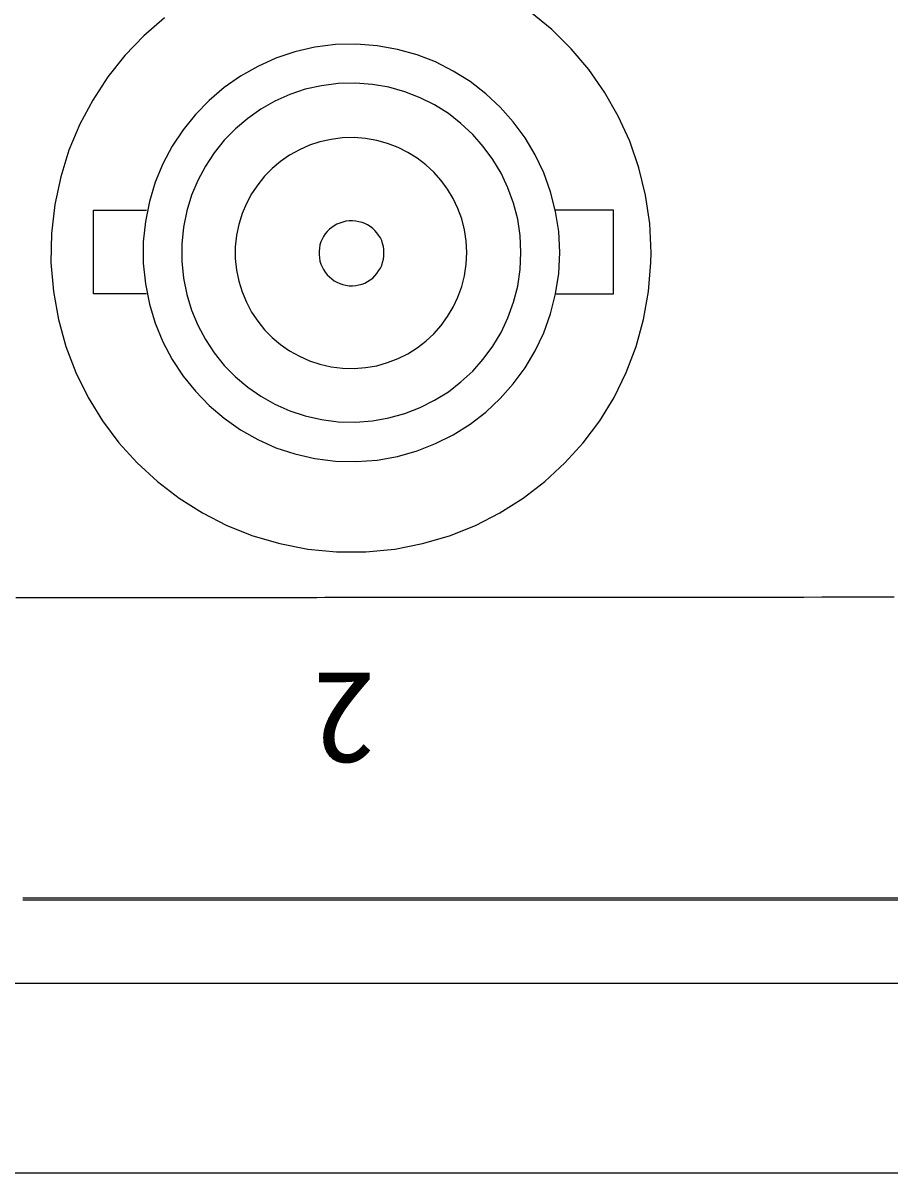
# Model space of a CAD drawing. Units: millimetres on the paper. Extents: x -139 to 141, y -98 to 91.
# Drawn here: x -11.25 to -6.71, y 67.23 to 73.25 of the extents above; entities that cross this region are included whole.
import ezdxf
from ezdxf.enums import TextEntityAlignment as Align

# ---------------------------------------------------------------- set-up
doc = ezdxf.new("R2010")
doc.units = ezdxf.units.MM
doc.layers.add('0-1_外形線', color=4, linetype='Continuous')
doc.styles.add('ＭＳ ゴシック', font='')
doc.styles.get('ＭＳ ゴシック').set_extended_font_data('MS Gothic')

msp = doc.modelspace()

# ---------------------------------------------------------------- linework, layer by layer
at = {"layer": '0-1_外形線'}
msp.add_line((-49.256, 67.229), (45.433, 67.229), dxfattribs=at)
for points in [[(-10.511, 73.277), (-10.619, 73.182), (-10.718, 73.079), (-10.807, 72.967), (-10.886, 72.846), (-10.954, 72.719), (-11.011, 72.584), (-11.054, 72.444), (-11.085, 72.299), (-11.102, 72.148), (-11.105, 71.995), (-11.092, 71.843), (-11.066, 71.697), (-11.027, 71.555), (-10.974, 71.419), (-10.91, 71.289)], [(-7.964, 72.046), (-7.971, 72.199), (-7.993, 72.348), (-8.028, 72.491), (-8.076, 72.63), (-8.136, 72.762), (-8.207, 72.887), (-8.289, 73.005), (-8.382, 73.114), (-8.484, 73.215), (-8.595, 73.306)], [(-8.442, 72.048), (-8.447, 72.157), (-8.464, 72.263), (-8.49, 72.366), (-8.525, 72.464), (-8.57, 72.559), (-8.623, 72.648), (-8.685, 72.731), (-8.753, 72.808), (-8.829, 72.879), (-8.911, 72.942), (-8.999, 72.997), (-9.092, 73.045), (-9.189, 73.083), (-9.291, 73.111), (-9.397, 73.13), (-9.506, 73.138), (-9.616, 73.136), (-9.724, 73.122), (-9.828, 73.098), (-9.928, 73.065), (-10.023, 73.022), (-10.113, 72.971), (-10.198, 72.911), (-10.277, 72.844), (-10.349, 72.77), (-10.413, 72.69), (-10.47, 72.604), (-10.519, 72.512), (-10.559, 72.416), (-10.59, 72.315), (-10.611, 72.21), (-10.622, 72.103), (-10.622, 71.992), (-10.611, 71.884), (-10.59, 71.778), (-10.559, 71.677), (-10.519, 71.58), (-10.47, 71.488), (-10.413, 71.401)], [(-8.645, 72.048), (-8.649, 72.136), (-8.662, 72.223), (-8.684, 72.306), (-8.713, 72.386), (-8.749, 72.463), (-8.792, 72.535), (-8.842, 72.603), (-8.897, 72.666), (-8.959, 72.723), (-9.025, 72.775), (-9.097, 72.82), (-9.173, 72.858), (-9.252, 72.889), (-9.336, 72.913), (-9.422, 72.928), (-9.511, 72.934), (-9.601, 72.932), (-9.689, 72.921), (-9.774, 72.902), (-9.855, 72.875), (-9.933, 72.84), (-10.006, 72.798), (-10.075, 72.75), (-10.139, 72.695), (-10.198, 72.635), (-10.25, 72.57), (-10.297, 72.5), (-10.336, 72.425), (-10.369, 72.347), (-10.394, 72.265), (-10.411, 72.18), (-10.42, 72.092), (-10.42, 72.003), (-10.411, 71.914), (-10.394, 71.828), (-10.369, 71.746), (-10.336, 71.667), (-10.297, 71.593), (-10.25, 71.523)], [(-8.929, 72.048), (-8.932, 72.108), (-8.941, 72.167), (-8.955, 72.224), (-8.975, 72.278), (-9, 72.33), (-9.029, 72.379), (-9.063, 72.425), (-9.101, 72.468), (-9.143, 72.506), (-9.188, 72.541), (-9.237, 72.572), (-9.288, 72.598), (-9.343, 72.618), (-9.399, 72.634), (-9.458, 72.645), (-9.518, 72.649), (-9.579, 72.648), (-9.639, 72.64), (-9.697, 72.627), (-9.752, 72.609), (-9.805, 72.585), (-9.856, 72.557), (-9.903, 72.524), (-9.947, 72.487), (-9.987, 72.447), (-10.023, 72.402), (-10.055, 72.355), (-10.082, 72.304), (-10.105, 72.251), (-10.122, 72.195), (-10.134, 72.138), (-10.14, 72.078), (-10.14, 72.017), (-10.134, 71.956), (-10.122, 71.897), (-10.105, 71.841), (-10.082, 71.787), (-10.055, 71.736), (-10.023, 71.688)], [(-10.605, 71.832), (-10.883, 71.832), (-10.883, 72.269), (-10.605, 72.269)], [(-8.464, 71.832), (-8.16, 71.832), (-8.16, 72.269), (-8.464, 72.269)], [(-9.362, 72.046), (-9.362, 72.063), (-9.365, 72.079), (-9.369, 72.095), (-9.374, 72.11), (-9.381, 72.125), (-9.39, 72.138), (-9.399, 72.151), (-9.41, 72.163), (-9.421, 72.174), (-9.434, 72.183), (-9.448, 72.192), (-9.462, 72.199), (-9.477, 72.205), (-9.493, 72.209), (-9.51, 72.212), (-9.527, 72.213), (-9.544, 72.213), (-9.561, 72.211), (-9.577, 72.207), (-9.593, 72.202), (-9.608, 72.196), (-9.622, 72.188), (-9.635, 72.179), (-9.647, 72.169), (-9.659, 72.157), (-9.669, 72.145), (-9.678, 72.132), (-9.686, 72.118), (-9.692, 72.103), (-9.697, 72.087), (-9.7, 72.071), (-9.702, 72.054), (-9.702, 72.037), (-9.7, 72.02), (-9.697, 72.003), (-9.692, 71.987), (-9.686, 71.972), (-9.678, 71.958), (-9.669, 71.944)], [(-9.477, 72.205), (-9.493, 72.209), (-9.51, 72.212), (-9.527, 72.213), (-9.544, 72.213), (-9.561, 72.211), (-9.577, 72.207), (-9.593, 72.202), (-9.608, 72.196), (-9.622, 72.188), (-9.635, 72.179), (-9.647, 72.169), (-9.659, 72.157), (-9.669, 72.145), (-9.678, 72.132), (-9.686, 72.118), (-9.692, 72.103), (-9.697, 72.087), (-9.7, 72.071), (-9.702, 72.054), (-9.702, 72.037), (-9.7, 72.02), (-9.697, 72.003), (-9.692, 71.987), (-9.686, 71.972), (-9.678, 71.958), (-9.669, 71.944), (-9.659, 71.931), (-9.647, 71.92), (-9.635, 71.909), (-9.622, 71.9), (-9.608, 71.892), (-9.593, 71.885), (-9.577, 71.88), (-9.561, 71.876), (-9.544, 71.874), (-9.527, 71.874), (-9.51, 71.875), (-9.493, 71.878), (-9.477, 71.882)], [(-9.669, 71.944), (-9.659, 71.931), (-9.647, 71.92), (-9.635, 71.909), (-9.622, 71.9), (-9.608, 71.892), (-9.593, 71.885), (-9.577, 71.88), (-9.561, 71.876), (-9.544, 71.874), (-9.527, 71.874), (-9.51, 71.875), (-9.493, 71.878), (-9.477, 71.882), (-9.462, 71.888), (-9.448, 71.896), (-9.434, 71.904), (-9.421, 71.914), (-9.41, 71.925), (-9.399, 71.937), (-9.39, 71.951), (-9.381, 71.965), (-9.374, 71.98), (-9.369, 71.995), (-9.365, 72.012), (-9.362, 72.028), (-9.362, 72.046), (-9.362, 72.063), (-9.365, 72.079), (-9.369, 72.095), (-9.374, 72.11), (-9.381, 72.125), (-9.39, 72.138), (-9.399, 72.151), (-9.41, 72.163), (-9.421, 72.174), (-9.434, 72.183), (-9.448, 72.192), (-9.462, 72.199), (-9.477, 72.205)], [(-10.91, 71.289), (-10.835, 71.167), (-10.749, 71.052), (-10.653, 70.946), (-10.548, 70.849), (-10.434, 70.762), (-10.312, 70.685), (-10.184, 70.619), (-10.048, 70.565), (-9.907, 70.524), (-9.761, 70.495), (-9.61, 70.481), (-9.457, 70.481), (-9.306, 70.495), (-9.16, 70.524), (-9.019, 70.565), (-8.883, 70.619), (-8.755, 70.685), (-8.633, 70.762), (-8.52, 70.849), (-8.415, 70.946), (-8.319, 71.052), (-8.233, 71.167), (-8.158, 71.289), (-8.094, 71.419), (-8.042, 71.555), (-8.003, 71.697), (-7.977, 71.843), (-7.965, 71.995), (-7.964, 72.046)], [(-10.413, 71.401), (-10.349, 71.321), (-10.277, 71.247), (-10.198, 71.18), (-10.113, 71.12), (-10.023, 71.069), (-9.928, 71.026), (-9.828, 70.993), (-9.724, 70.969), (-9.616, 70.956), (-9.506, 70.953), (-9.397, 70.961), (-9.291, 70.98), (-9.189, 71.009), (-9.092, 71.047), (-8.999, 71.094), (-8.911, 71.149), (-8.829, 71.212), (-8.753, 71.283), (-8.685, 71.36), (-8.623, 71.444), (-8.57, 71.533), (-8.525, 71.628), (-8.49, 71.727), (-8.464, 71.831), (-8.447, 71.938), (-8.442, 72.048)], [(-10.25, 71.523), (-10.198, 71.457), (-10.139, 71.397), (-10.075, 71.343), (-10.006, 71.295), (-9.933, 71.254), (-9.855, 71.219), (-9.774, 71.192), (-9.689, 71.173), (-9.601, 71.162), (-9.511, 71.16), (-9.422, 71.167), (-9.336, 71.182), (-9.252, 71.205), (-9.173, 71.236), (-9.097, 71.274), (-9.025, 71.318), (-8.959, 71.37), (-8.897, 71.427), (-8.842, 71.489), (-8.792, 71.557), (-8.749, 71.629), (-8.713, 71.706), (-8.684, 71.787), (-8.662, 71.871), (-8.649, 71.958), (-8.645, 72.048)], [(-10.023, 71.688), (-9.987, 71.643), (-9.947, 71.602), (-9.903, 71.566), (-9.856, 71.533), (-9.805, 71.505), (-9.752, 71.481), (-9.697, 71.463), (-9.639, 71.45), (-9.579, 71.442), (-9.518, 71.441), (-9.458, 71.445), (-9.399, 71.455), (-9.343, 71.471), (-9.288, 71.492), (-9.237, 71.518), (-9.188, 71.549), (-9.143, 71.583), (-9.101, 71.622), (-9.063, 71.665), (-9.029, 71.712), (-9, 71.761), (-8.975, 71.814), (-8.955, 71.869), (-8.941, 71.926), (-8.932, 71.986), (-8.929, 72.048)], [(-9.477, 71.882), (-9.462, 71.888), (-9.448, 71.896), (-9.434, 71.904), (-9.421, 71.914), (-9.41, 71.925), (-9.399, 71.937), (-9.39, 71.951), (-9.381, 71.965), (-9.374, 71.98), (-9.369, 71.995), (-9.365, 72.012), (-9.362, 72.028), (-9.362, 72.046)], [(-11.289, 70.241), (-11.251, 70.241), (-11.212, 70.241), (-11.174, 70.241), (-11.135, 70.241), (-11.096, 70.241), (-11.057, 70.241), (-11.018, 70.241), (-10.979, 70.241), (-10.94, 70.242), (-10.9, 70.242), (-10.861, 70.242), (-10.821, 70.242), (-10.781, 70.242), (-10.741, 70.242), (-10.702, 70.242), (-10.662, 70.242), (-10.621, 70.242), (-10.581, 70.242), (-10.541, 70.242), (-10.5, 70.242), (-10.46, 70.242), (-10.419, 70.242), (-10.379, 70.242), (-10.338, 70.242), (-10.297, 70.242), (-10.256, 70.242), (-10.215, 70.242), (-10.173, 70.242), (-10.132, 70.242)], [(-10.132, 70.242), (-10.091, 70.242), (-10.049, 70.242), (-10.008, 70.242), (-9.966, 70.242), (-9.924, 70.242), (-9.882, 70.242), (-9.84, 70.242), (-9.798, 70.242), (-9.756, 70.242), (-9.714, 70.242), (-9.671, 70.243), (-9.629, 70.243), (-9.586, 70.243), (-9.544, 70.243), (-9.501, 70.243), (-9.458, 70.243), (-9.415, 70.243), (-9.372, 70.243), (-9.329, 70.243), (-9.286, 70.243), (-9.243, 70.243), (-9.199, 70.243), (-9.156, 70.243), (-9.112, 70.243), (-9.069, 70.243), (-9.025, 70.243), (-8.981, 70.243), (-8.938, 70.243), (-8.894, 70.243), (-8.85, 70.243), (-8.805, 70.243), (-8.761, 70.243), (-8.717, 70.243), (-8.673, 70.243), (-8.628, 70.243), (-8.584, 70.243), (-8.539, 70.243), (-8.494, 70.243), (-8.45, 70.243)], [(-8.45, 70.243), (-8.405, 70.244), (-8.36, 70.244), (-8.315, 70.244), (-8.27, 70.244), (-8.224, 70.244), (-8.179, 70.244), (-8.134, 70.244), (-8.088, 70.244), (-8.043, 70.244), (-7.997, 70.244), (-7.906, 70.244), (-7.814, 70.244), (-7.722, 70.244), (-7.63, 70.244), (-7.538, 70.244), (-7.445, 70.244), (-7.352, 70.244), (-7.258, 70.244), (-7.164, 70.244), (-7.07, 70.245), (-6.976, 70.245), (-6.882, 70.245), (-6.787, 70.245), (-6.692, 70.245)], [(-10.682, 68.667), (-10.721, 68.667), (-10.759, 68.667), (-10.798, 68.667), (-10.836, 68.667), (-10.874, 68.667), (-10.913, 68.667), (-10.951, 68.667), (-10.989, 68.667), (-11.027, 68.667), (-11.064, 68.667), (-11.102, 68.667), (-11.14, 68.667), (-11.177, 68.667), (-11.214, 68.667), (-11.252, 68.667)], [(-10.682, 68.658), (-10.721, 68.658), (-10.759, 68.658), (-10.798, 68.658), (-10.836, 68.658), (-10.874, 68.658), (-10.913, 68.658), (-10.951, 68.658), (-10.989, 68.658), (-11.027, 68.658), (-11.064, 68.658), (-11.102, 68.658), (-11.14, 68.658), (-11.177, 68.658), (-11.214, 68.658), (-11.252, 68.658)], [(-9.096, 68.667), (-9.138, 68.667), (-9.181, 68.667), (-9.223, 68.667), (-9.265, 68.667), (-9.307, 68.667), (-9.349, 68.667), (-9.391, 68.667), (-9.433, 68.667), (-9.474, 68.667), (-9.516, 68.667), (-9.558, 68.667), (-9.599, 68.667), (-9.64, 68.667), (-9.682, 68.667), (-9.723, 68.667), (-9.764, 68.667), (-9.805, 68.667), (-9.846, 68.667), (-9.886, 68.667), (-9.927, 68.667), (-9.968, 68.667), (-10.008, 68.667), (-10.049, 68.667), (-10.089, 68.667), (-10.129, 68.667), (-10.169, 68.667), (-10.209, 68.667), (-10.249, 68.667), (-10.289, 68.667), (-10.329, 68.667), (-10.368, 68.667), (-10.408, 68.667), (-10.447, 68.667), (-10.487, 68.667), (-10.526, 68.667), (-10.565, 68.667), (-10.604, 68.667), (-10.643, 68.667), (-10.682, 68.667)], [(-9.096, 68.658), (-9.138, 68.658), (-9.181, 68.658), (-9.223, 68.658), (-9.265, 68.658), (-9.307, 68.658), (-9.349, 68.658), (-9.391, 68.658), (-9.433, 68.658), (-9.474, 68.658), (-9.516, 68.658), (-9.558, 68.658), (-9.599, 68.658), (-9.64, 68.658), (-9.682, 68.658), (-9.723, 68.658), (-9.764, 68.658), (-9.805, 68.658), (-9.846, 68.658), (-9.886, 68.658), (-9.927, 68.658), (-9.968, 68.658), (-10.008, 68.658), (-10.049, 68.658), (-10.089, 68.658), (-10.129, 68.658), (-10.169, 68.658), (-10.209, 68.658), (-10.249, 68.658), (-10.289, 68.658), (-10.329, 68.658), (-10.368, 68.658), (-10.408, 68.658), (-10.447, 68.658), (-10.487, 68.658), (-10.526, 68.658), (-10.565, 68.658), (-10.604, 68.658), (-10.643, 68.658), (-10.682, 68.658)], [(-6.64, 68.667), (-6.733, 68.667), (-6.826, 68.667), (-6.919, 68.667), (-7.011, 68.667), (-7.103, 68.667), (-7.195, 68.667), (-7.287, 68.667), (-7.378, 68.667), (-7.469, 68.667), (-7.56, 68.667), (-7.65, 68.667), (-7.74, 68.667), (-7.83, 68.667), (-7.919, 68.667), (-8.008, 68.667), (-8.097, 68.667), (-8.141, 68.667), (-8.186, 68.667), (-8.23, 68.667), (-8.274, 68.667), (-8.318, 68.667), (-8.362, 68.667), (-8.406, 68.667), (-8.449, 68.667), (-8.493, 68.667), (-8.537, 68.667), (-8.58, 68.667), (-8.624, 68.667), (-8.667, 68.667), (-8.71, 68.667), (-8.753, 68.667), (-8.797, 68.667), (-8.84, 68.667), (-8.883, 68.667), (-8.925, 68.667), (-8.968, 68.667), (-9.011, 68.667), (-9.053, 68.667), (-9.096, 68.667)], [(-6.64, 68.658), (-6.733, 68.658), (-6.826, 68.658), (-6.919, 68.658), (-7.011, 68.658), (-7.103, 68.658), (-7.195, 68.658), (-7.287, 68.658), (-7.378, 68.658), (-7.469, 68.658), (-7.56, 68.658), (-7.65, 68.658), (-7.74, 68.658), (-7.83, 68.658), (-7.919, 68.658), (-8.008, 68.658), (-8.097, 68.658), (-8.141, 68.658), (-8.186, 68.658), (-8.23, 68.658), (-8.274, 68.658), (-8.318, 68.658), (-8.362, 68.658), (-8.406, 68.658), (-8.449, 68.658), (-8.493, 68.658), (-8.537, 68.658), (-8.58, 68.658), (-8.624, 68.658), (-8.667, 68.658), (-8.71, 68.658), (-8.753, 68.658), (-8.797, 68.658), (-8.84, 68.658), (-8.883, 68.658), (-8.925, 68.658), (-8.968, 68.658), (-9.011, 68.658), (-9.053, 68.658), (-9.096, 68.658)], [(-6.787, 68.221), (-6.919, 68.221), (-7.051, 68.221), (-7.183, 68.221), (-7.314, 68.221), (-7.445, 68.221), (-7.576, 68.221), (-7.706, 68.221), (-7.836, 68.221), (-7.966, 68.221), (-8.096, 68.221), (-8.226, 68.221), (-8.355, 68.221), (-8.484, 68.221), (-8.612, 68.221), (-8.74, 68.221), (-8.869, 68.221), (-8.996, 68.221), (-9.124, 68.221), (-9.251, 68.221), (-9.378, 68.221), (-9.504, 68.221), (-9.631, 68.221), (-9.757, 68.221), (-9.882, 68.221), (-10.008, 68.221), (-10.133, 68.221), (-10.258, 68.221), (-10.382, 68.221), (-10.506, 68.221), (-10.63, 68.221), (-10.754, 68.221), (-10.877, 68.221), (-11, 68.221), (-11.123, 68.221), (-11.245, 68.221), (-11.367, 68.221)], [(-6.655, 68.221), (-6.787, 68.221)]]:
    msp.add_lwpolyline(points, dxfattribs=at)

# ---------------------------------------------------------------- texts
at = {"layer": '0-1_外形線', "style": 'ＭＳ ゴシック'}
msp.add_text('2', height=0.4804, rotation=180, dxfattribs=at).set_placement((-9.406, 69.992), align=Align.BOTTOM_LEFT)

doc.saveas('drawing.dxf')
